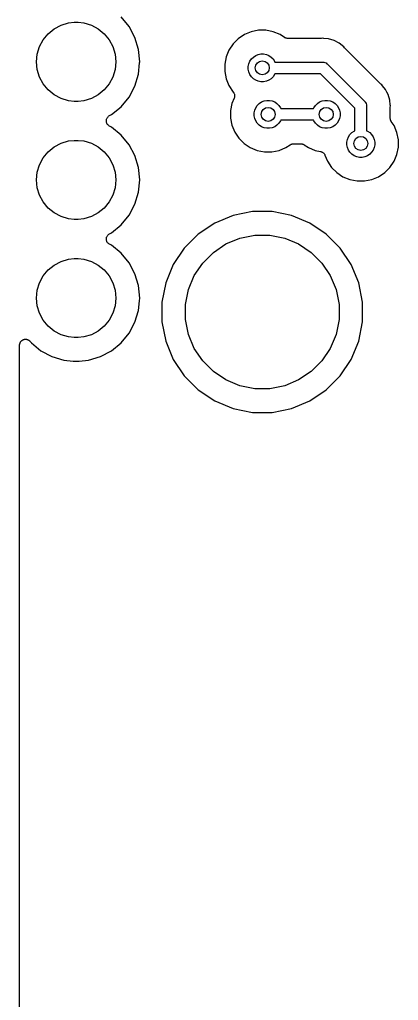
# Model space of a CAD drawing. Extents: x 0.81 to 4.31, y -4.31 to -0.81.
# Drawn here: x 0.808 to 1.129, y -2.138 to -1.308 of the extents above; entities that cross this region are included whole.
import ezdxf

# ---------------------------------------------------------------- set-up
doc = ezdxf.new("R2010")
doc.units = 0
doc.header["$MEASUREMENT"] = 0
doc.layers.add('BLACK', color=7, linetype='CONTINUOUS')

msp = doc.modelspace()

# ---------------------------------------------------------------- linework, layer by layer
at = {"layer": 'BLACK', "linetype": 'CONTINUOUS'}
for p, q in [((0.843431, -1.31224), (0.849739, -1.31033)), ((0.849739, -1.31033), (0.854656, -1.30984)), ((0.854656, -1.30984), (0.857943, -1.30984)), ((0.857943, -1.30984), (0.862859, -1.31033)), ((0.862859, -1.31033), (0.869168, -1.31224)), ((0.900968, -1.31346), (0.894287, -1.30532)), ((0.82834, -1.32463), (0.832522, -1.31953)), ((0.832522, -1.31953), (0.837617, -1.31535)), ((0.837617, -1.31535), (0.843431, -1.31224)), ((0.869168, -1.31224), (0.874981, -1.31535)), ((0.874981, -1.31535), (0.880077, -1.31953)), ((0.880077, -1.31953), (0.884259, -1.32463)), ((0.905933, -1.32275), (0.900968, -1.31346)), ((0.998711, -1.32023), (0.993501, -1.32372)), ((1.0045, -1.31784), (0.998711, -1.32023)), ((1.01065, -1.31661), (1.0045, -1.31784)), ((1.01691, -1.31661), (1.01065, -1.31661)), ((1.02306, -1.31784), (1.01691, -1.31661)), ((1.02885, -1.32023), (1.02306, -1.31784)), ((1.03248, -1.32266), (1.02885, -1.32023)), ((0.825232, -1.33044), (0.82834, -1.32463)), ((0.884259, -1.32463), (0.887366, -1.33044)), ((0.90899, -1.33283), (0.905933, -1.32275)), ((0.98907, -1.32815), (0.985589, -1.33336)), ((0.993501, -1.32372), (0.98907, -1.32815)), ((1.03288, -1.32288), (1.03248, -1.32266)), ((1.03329, -1.3231), (1.03288, -1.32288)), ((1.03331, -1.32311), (1.03329, -1.3231)), ((1.03334, -1.32312), (1.03331, -1.32311)), ((1.03378, -1.32326), (1.03334, -1.32312)), ((1.03422, -1.32339), (1.03378, -1.32326)), ((1.03425, -1.3234), (1.03422, -1.32339)), ((1.03427, -1.32341), (1.03425, -1.3234)), ((1.03473, -1.32345), (1.03427, -1.32341)), ((1.03519, -1.3235), (1.03473, -1.32345)), ((1.03524, -1.3235), (1.03519, -1.3235)), ((1.03525, -1.3235), (1.03524, -1.3235)), ((1.03524, -1.3235), (1.03524, -1.3235)), ((1.03526, -1.3235), (1.03525, -1.3235)), ((1.06349, -1.3235), (1.03526, -1.3235)), ((1.0637, -1.32348), (1.06349, -1.3235)), ((1.06391, -1.32349), (1.0637, -1.32348)), ((1.06398, -1.32348), (1.06391, -1.32349)), ((1.06496, -1.32338), (1.06398, -1.32348)), ((1.06594, -1.32348), (1.06496, -1.32338)), ((1.06985, -1.32386), (1.06594, -1.32348)), ((1.06594, -1.32348), (1.06594, -1.32348)), ((1.07454, -1.32529), (1.06985, -1.32386)), ((1.07887, -1.3276), (1.07454, -1.32529)), ((1.08267, -1.33072), (1.07887, -1.3276)), ((0.822673, -1.34331), (0.823319, -1.33675)), ((0.823319, -1.33675), (0.825232, -1.33044)), ((0.887366, -1.33044), (0.88928, -1.33675)), ((0.88928, -1.33675), (0.889926, -1.34331)), ((0.910022, -1.34331), (0.90899, -1.33283)), ((0.985589, -1.33336), (0.983191, -1.33915)), ((1.01033, -1.33707), (1.01262, -1.33661)), ((1.01262, -1.33661), (1.01494, -1.33661)), ((1.01494, -1.33661), (1.01722, -1.33707)), ((1.08329, -1.33148), (1.08267, -1.33072)), ((1.08344, -1.33163), (1.08329, -1.33148)), ((1.08357, -1.33179), (1.08344, -1.33163)), ((1.08362, -1.33184), (1.08357, -1.33179)), ((1.11374, -1.36196), (1.08362, -1.33184)), ((0.823319, -1.34987), (0.822673, -1.34331)), ((0.889926, -1.34331), (0.88928, -1.34987)), ((0.90899, -1.35379), (0.909924, -1.34431)), ((0.909924, -1.34431), (0.910022, -1.34331)), ((0.983191, -1.33915), (0.981969, -1.34529)), ((1.00197, -1.34726), (1.00242, -1.34498)), ((1.00242, -1.34498), (1.00331, -1.34283)), ((1.00331, -1.34283), (1.00461, -1.3409)), ((1.00461, -1.3409), (1.00625, -1.33925)), ((1.00625, -1.33925), (1.00818, -1.33796)), ((1.00818, -1.33796), (1.01033, -1.33707)), ((1.01722, -1.33707), (1.01937, -1.33796)), ((1.01937, -1.33796), (1.02131, -1.33925)), ((1.02131, -1.33925), (1.02295, -1.3409)), ((1.02295, -1.3409), (1.02425, -1.34283)), ((1.02425, -1.34283), (1.02453, -1.3435)), ((1.02453, -1.3435), (1.06472, -1.3435)), ((1.06472, -1.3435), (1.06496, -1.34348)), ((1.06496, -1.34348), (1.0652, -1.3435)), ((1.0652, -1.3435), (1.0652, -1.3435)), ((1.0652, -1.3435), (1.06593, -1.34358)), ((1.06593, -1.34358), (1.06685, -1.34386)), ((1.06685, -1.34386), (1.06771, -1.34431)), ((1.06771, -1.34431), (1.06846, -1.34493)), ((1.06846, -1.34493), (1.06861, -1.34512)), ((1.06861, -1.34512), (1.10047, -1.37697)), ((0.825232, -1.35618), (0.823319, -1.34987)), ((0.88928, -1.34987), (0.887366, -1.35618)), ((0.981969, -1.34529), (0.981969, -1.35156)), ((0.981969, -1.35156), (0.983191, -1.3577)), ((1.00197, -1.34959), (1.00197, -1.34726)), ((1.00242, -1.35187), (1.00197, -1.34959)), ((1.00331, -1.35402), (1.00242, -1.35187)), ((1.02453, -1.35335), (1.02425, -1.35402)), ((1.06292, -1.35335), (1.02453, -1.35335)), ((1.09224, -1.38266), (1.06292, -1.35335)), ((0.82834, -1.36199), (0.825232, -1.35618)), ((0.887366, -1.35618), (0.884259, -1.36199)), ((0.905933, -1.36387), (0.90899, -1.35379)), ((0.983191, -1.3577), (0.985589, -1.36349)), ((1.00461, -1.35595), (1.00331, -1.35402)), ((1.00625, -1.3576), (1.00461, -1.35595)), ((1.00818, -1.35889), (1.00625, -1.3576)), ((1.01033, -1.35978), (1.00818, -1.35889)), ((1.01262, -1.36024), (1.01033, -1.35978)), ((1.01494, -1.36024), (1.01262, -1.36024)), ((1.01722, -1.35978), (1.01494, -1.36024)), ((1.01937, -1.35889), (1.01722, -1.35978)), ((1.02131, -1.3576), (1.01937, -1.35889)), ((1.02295, -1.35595), (1.02131, -1.3576)), ((1.02425, -1.35402), (1.02295, -1.35595)), ((0.832522, -1.36708), (0.82834, -1.36199)), ((0.837617, -1.37127), (0.832522, -1.36708)), ((0.880077, -1.36708), (0.874981, -1.37127)), ((0.884259, -1.36199), (0.880077, -1.36708)), ((0.900968, -1.37315), (0.905933, -1.36387)), ((0.985589, -1.36349), (0.989194, -1.36889)), ((0.989194, -1.36889), (0.989246, -1.36895)), ((0.989246, -1.36895), (0.989538, -1.36931)), ((0.989538, -1.36931), (0.989549, -1.36933)), ((0.989549, -1.36933), (0.989562, -1.36935)), ((0.989562, -1.36935), (0.989778, -1.36977)), ((0.989778, -1.36977), (0.989995, -1.37018)), ((1.1139, -1.36209), (1.11374, -1.36196)), ((1.11405, -1.36224), (1.1139, -1.36209)), ((1.1141, -1.36229), (1.11405, -1.36224)), ((1.11486, -1.36291), (1.1141, -1.36229)), ((1.11549, -1.36368), (1.11486, -1.36291)), ((1.11798, -1.36671), (1.11549, -1.36368)), ((1.1192, -1.36899), (1.11798, -1.36671)), ((1.1192, -1.369), (1.1192, -1.36899)), ((1.12029, -1.37104), (1.1192, -1.369)), ((0.843431, -1.37437), (0.837617, -1.37127)), ((0.849739, -1.37629), (0.843431, -1.37437)), ((0.854656, -1.37677), (0.849739, -1.37629)), ((0.857943, -1.37677), (0.854656, -1.37677)), ((0.862859, -1.37629), (0.857943, -1.37677)), ((0.869168, -1.37437), (0.862859, -1.37629)), ((0.874981, -1.37127), (0.869168, -1.37437)), ((0.894287, -1.3813), (0.900968, -1.37315)), ((0.989988, -1.37399), (0.988112, -1.37852)), ((0.990125, -1.37354), (0.989988, -1.37399)), ((0.989995, -1.37018), (0.990001, -1.3702)), ((0.990001, -1.3702), (0.990011, -1.37022)), ((0.990011, -1.37022), (0.990141, -1.37066)), ((0.990263, -1.3731), (0.990125, -1.37354)), ((0.990141, -1.37066), (0.990276, -1.37111)), ((0.990266, -1.37307), (0.990263, -1.3731)), ((0.990272, -1.37305), (0.990266, -1.37307)), ((0.990318, -1.37259), (0.990272, -1.37305)), ((0.990276, -1.37111), (0.990278, -1.37113)), ((0.990278, -1.37113), (0.990284, -1.37115)), ((0.990284, -1.37115), (0.990324, -1.37162)), ((0.990369, -1.37213), (0.990318, -1.37259)), ((0.990324, -1.37162), (0.990369, -1.37208)), ((0.990369, -1.37208), (0.990367, -1.3721)), ((0.990367, -1.3721), (0.990369, -1.37213)), ((1.01117, -1.37862), (1.01311, -1.37733)), ((1.01311, -1.37733), (1.01526, -1.37644)), ((1.01526, -1.37644), (1.01754, -1.37598)), ((1.01754, -1.37598), (1.01986, -1.37598)), ((1.01986, -1.37598), (1.02215, -1.37644)), ((1.02215, -1.37644), (1.0243, -1.37733)), ((1.0243, -1.37733), (1.02623, -1.37862)), ((1.06038, -1.37862), (1.06232, -1.37733)), ((1.06232, -1.37733), (1.06447, -1.37644)), ((1.06447, -1.37644), (1.06675, -1.37598)), ((1.06675, -1.37598), (1.06908, -1.37598)), ((1.06908, -1.37598), (1.07136, -1.37644)), ((1.07136, -1.37644), (1.07351, -1.37733)), ((1.07351, -1.37733), (1.07544, -1.37862)), ((1.10047, -1.37697), (1.10065, -1.37712)), ((1.10065, -1.37712), (1.10081, -1.37731)), ((1.10081, -1.37731), (1.10127, -1.37787)), ((1.10127, -1.37787), (1.10165, -1.3786)), ((1.12172, -1.37574), (1.12029, -1.37104)), ((1.1221, -1.37964), (1.12172, -1.37574)), ((0.886146, -1.38798), (0.894287, -1.3813)), ((0.988112, -1.37852), (0.98689, -1.38466)), ((0.98689, -1.38466), (0.98689, -1.39093)), ((1.00689, -1.38663), (1.00734, -1.38435)), ((1.00689, -1.38896), (1.00689, -1.38663)), ((1.00734, -1.38435), (1.00823, -1.3822)), ((1.00823, -1.3822), (1.00953, -1.38027)), ((1.00953, -1.38027), (1.01117, -1.37862)), ((1.02623, -1.37862), (1.02788, -1.38027)), ((1.02788, -1.38027), (1.02917, -1.3822)), ((1.02917, -1.3822), (1.02945, -1.38287)), ((1.02945, -1.38287), (1.05717, -1.38287)), ((1.05717, -1.38287), (1.05745, -1.3822)), ((1.05745, -1.3822), (1.05874, -1.38027)), ((1.05874, -1.38027), (1.06038, -1.37862)), ((1.07544, -1.37862), (1.07709, -1.38027)), ((1.07709, -1.38027), (1.07838, -1.3822)), ((1.07838, -1.3822), (1.07927, -1.38435)), ((1.07927, -1.38435), (1.07972, -1.38663)), ((1.07972, -1.38663), (1.07972, -1.38896)), ((1.09224, -1.40166), (1.09224, -1.38266)), ((1.10165, -1.3786), (1.10173, -1.37873)), ((1.10173, -1.37873), (1.10201, -1.37966)), ((1.10201, -1.37966), (1.10208, -1.38038)), ((1.10208, -1.38038), (1.10208, -1.38038)), ((1.10208, -1.38038), (1.1021, -1.38062)), ((1.1021, -1.38062), (1.10208, -1.38086)), ((1.10208, -1.38086), (1.10208, -1.40166)), ((1.12208, -1.38202), (1.1221, -1.38181)), ((1.12208, -1.38209), (1.12208, -1.38202)), ((1.12208, -1.39092), (1.12208, -1.38209)), ((1.1222, -1.38062), (1.1221, -1.37964)), ((1.1221, -1.37964), (1.1221, -1.37964)), ((1.1221, -1.3816), (1.1222, -1.38062)), ((1.1221, -1.38181), (1.1221, -1.3816)), ((0.881799, -1.39375), (0.881804, -1.39327)), ((0.881801, -1.39376), (0.881799, -1.39375)), ((0.881801, -1.39377), (0.881801, -1.39376)), ((0.881892, -1.39424), (0.881801, -1.39377)), ((0.881804, -1.39327), (0.881806, -1.3928)), ((0.881806, -1.3928), (0.881808, -1.39278)), ((0.881808, -1.39277), (0.881905, -1.39231)), ((0.881808, -1.39278), (0.881808, -1.39277)), ((0.88198, -1.39471), (0.881892, -1.39424)), ((0.881905, -1.39231), (0.882, -1.39184)), ((0.881984, -1.39472), (0.88198, -1.39471)), ((0.881986, -1.39473), (0.881984, -1.39472)), ((0.882166, -1.39517), (0.881986, -1.39473)), ((0.882, -1.39184), (0.882005, -1.39183)), ((0.882005, -1.39183), (0.882007, -1.39182)), ((0.882007, -1.39182), (0.882191, -1.39138)), ((0.882191, -1.39138), (0.882376, -1.39094)), ((0.882376, -1.39094), (0.882383, -1.39093)), ((0.882383, -1.39093), (0.882387, -1.39092)), ((0.882387, -1.39092), (0.882654, -1.39053)), ((0.882654, -1.39053), (0.88292, -1.39013)), ((0.88292, -1.39013), (0.882928, -1.39012)), ((0.882928, -1.39012), (0.882934, -1.39011)), ((0.882934, -1.39011), (0.883275, -1.38978)), ((0.883275, -1.38978), (0.883611, -1.38944)), ((0.883611, -1.38944), (0.88362, -1.38943)), ((0.88362, -1.38943), (0.883628, -1.38943)), ((0.883628, -1.38943), (0.884027, -1.38916)), ((0.884027, -1.38916), (0.884423, -1.3889)), ((0.884423, -1.3889), (0.886146, -1.38798)), ((0.98689, -1.39093), (0.988112, -1.39707)), ((1.00734, -1.39124), (1.00689, -1.38896)), ((1.00823, -1.39339), (1.00734, -1.39124)), ((1.00953, -1.39532), (1.00823, -1.39339)), ((1.02917, -1.39339), (1.02788, -1.39532)), ((1.02945, -1.39272), (1.02917, -1.39339)), ((1.05717, -1.39272), (1.02945, -1.39272)), ((1.05745, -1.39339), (1.05717, -1.39272)), ((1.05874, -1.39532), (1.05745, -1.39339)), ((1.07838, -1.39339), (1.07709, -1.39532)), ((1.07927, -1.39124), (1.07838, -1.39339)), ((1.07972, -1.38896), (1.07927, -1.39124)), ((1.12212, -1.39138), (1.12208, -1.39092)), ((1.12216, -1.39184), (1.12212, -1.39138)), ((1.12217, -1.39187), (1.12216, -1.39184)), ((1.12217, -1.39189), (1.12217, -1.39187)), ((1.12231, -1.39233), (1.12217, -1.39189)), ((1.12243, -1.39278), (1.12231, -1.39233)), ((1.12245, -1.3928), (1.12243, -1.39278)), ((1.12246, -1.39283), (1.12245, -1.3928)), ((1.12267, -1.39323), (1.12246, -1.39283)), ((1.12288, -1.39364), (1.12267, -1.39323)), ((1.12291, -1.39369), (1.12288, -1.39364)), ((1.12292, -1.3937), (1.12291, -1.39369)), ((1.12291, -1.39369), (1.12291, -1.39369)), ((1.12291, -1.39369), (1.12291, -1.39369)), ((1.12535, -1.39733), (1.12292, -1.3937)), ((0.882344, -1.39561), (0.882166, -1.39517)), ((0.88235, -1.39562), (0.882344, -1.39561)), ((0.882354, -1.39563), (0.88235, -1.39562)), ((0.882615, -1.39603), (0.882354, -1.39563)), ((0.882876, -1.39643), (0.882615, -1.39603)), ((0.882884, -1.39644), (0.882876, -1.39643)), ((0.88289, -1.39645), (0.882884, -1.39644)), ((0.883219, -1.39678), (0.88289, -1.39645)), ((0.883558, -1.39713), (0.883219, -1.39678)), ((0.883567, -1.39714), (0.883558, -1.39713)), ((0.883574, -1.39714), (0.883567, -1.39714)), ((0.883962, -1.39741), (0.883574, -1.39714)), ((0.884362, -1.39768), (0.883962, -1.39741)), ((0.88438, -1.39769), (0.884362, -1.39768)), ((0.884381, -1.39769), (0.88438, -1.39769)), ((0.884382, -1.39769), (0.884381, -1.39769)), ((0.884423, -1.39772), (0.884382, -1.39769)), ((0.886146, -1.39864), (0.884423, -1.39772)), ((0.894287, -1.40532), (0.886146, -1.39864)), ((0.988112, -1.39707), (0.99051, -1.40286)), ((0.99051, -1.40286), (0.993991, -1.40807)), ((1.01117, -1.39697), (1.00953, -1.39532)), ((1.01311, -1.39826), (1.01117, -1.39697)), ((1.01526, -1.39915), (1.01311, -1.39826)), ((1.01754, -1.39961), (1.01526, -1.39915)), ((1.01986, -1.39961), (1.01754, -1.39961)), ((1.02215, -1.39915), (1.01986, -1.39961)), ((1.0243, -1.39826), (1.02215, -1.39915)), ((1.02623, -1.39697), (1.0243, -1.39826)), ((1.02788, -1.39532), (1.02623, -1.39697)), ((1.06038, -1.39697), (1.05874, -1.39532)), ((1.06232, -1.39826), (1.06038, -1.39697)), ((1.06447, -1.39915), (1.06232, -1.39826)), ((1.06675, -1.39961), (1.06447, -1.39915)), ((1.06908, -1.39961), (1.06675, -1.39961)), ((1.07136, -1.39915), (1.06908, -1.39961)), ((1.07351, -1.39826), (1.07136, -1.39915)), ((1.07544, -1.39697), (1.07351, -1.39826)), ((1.07709, -1.39532), (1.07544, -1.39697)), ((1.08798, -1.40487), (1.08963, -1.40323)), ((1.08963, -1.40323), (1.09156, -1.40193)), ((1.09156, -1.40193), (1.09224, -1.40166)), ((1.10208, -1.40166), (1.10275, -1.40193)), ((1.10275, -1.40193), (1.10469, -1.40323)), ((1.10469, -1.40323), (1.10633, -1.40487)), ((1.12775, -1.40312), (1.12535, -1.39733)), ((1.12897, -1.40927), (1.12775, -1.40312)), ((0.843431, -1.41224), (0.849739, -1.41033)), ((0.849739, -1.41033), (0.854656, -1.40984)), ((0.854656, -1.40984), (0.857943, -1.40984)), ((0.857943, -1.40984), (0.862859, -1.41033)), ((0.862859, -1.41033), (0.869168, -1.41224)), ((0.900968, -1.41346), (0.894287, -1.40532)), ((0.993991, -1.40807), (0.998422, -1.4125)), ((1.08535, -1.41124), (1.0858, -1.40896)), ((1.08535, -1.41356), (1.08535, -1.41124)), ((1.0858, -1.40896), (1.08669, -1.40681)), ((1.08669, -1.40681), (1.08798, -1.40487)), ((1.10633, -1.40487), (1.10762, -1.40681)), ((1.10762, -1.40681), (1.10851, -1.40896)), ((1.10851, -1.40896), (1.10897, -1.41124)), ((1.10897, -1.41124), (1.10897, -1.41356)), ((1.12897, -1.41553), (1.12897, -1.40927)), ((0.82834, -1.42463), (0.832522, -1.41953)), ((0.832522, -1.41953), (0.837617, -1.41535)), ((0.837617, -1.41535), (0.843431, -1.41224)), ((0.869168, -1.41224), (0.874981, -1.41535)), ((0.874981, -1.41535), (0.880077, -1.41953)), ((0.880077, -1.41953), (0.884259, -1.42463)), ((0.905933, -1.42275), (0.900968, -1.41346)), ((0.998422, -1.4125), (1.00363, -1.41599)), ((1.00363, -1.41599), (1.00942, -1.41838)), ((1.00942, -1.41838), (1.01557, -1.41961)), ((1.01557, -1.41961), (1.02183, -1.41961)), ((1.02183, -1.41961), (1.02798, -1.41838)), ((1.02798, -1.41838), (1.03377, -1.41599)), ((1.03377, -1.41599), (1.0374, -1.41356)), ((1.0374, -1.41356), (1.03741, -1.41355)), ((1.03741, -1.41355), (1.03746, -1.41352)), ((1.03741, -1.41355), (1.03741, -1.41355)), ((1.03741, -1.41355), (1.03741, -1.41355)), ((1.03746, -1.41352), (1.03787, -1.41331)), ((1.03787, -1.41331), (1.03827, -1.41309)), ((1.03827, -1.41309), (1.0383, -1.41309)), ((1.0383, -1.41309), (1.03833, -1.41307)), ((1.03833, -1.41307), (1.03877, -1.41294)), ((1.03877, -1.41294), (1.03921, -1.41281)), ((1.03921, -1.41281), (1.03924, -1.41281)), ((1.03924, -1.41281), (1.03926, -1.4128)), ((1.03926, -1.4128), (1.03972, -1.41276)), ((1.03972, -1.41276), (1.04018, -1.41272)), ((1.04018, -1.41272), (1.04644, -1.41272)), ((1.04644, -1.41272), (1.04645, -1.41272)), ((1.04645, -1.41272), (1.04645, -1.41272)), ((1.04645, -1.41272), (1.04645, -1.41272)), ((1.04645, -1.41272), (1.04651, -1.41272)), ((1.04651, -1.41272), (1.04696, -1.41277)), ((1.04696, -1.41277), (1.04742, -1.41281)), ((1.04742, -1.41281), (1.04745, -1.41282)), ((1.04745, -1.41282), (1.04748, -1.41283)), ((1.04748, -1.41283), (1.04791, -1.41297)), ((1.04791, -1.41297), (1.04835, -1.4131)), ((1.04835, -1.4131), (1.04838, -1.41311)), ((1.04838, -1.41311), (1.04841, -1.41312)), ((1.04841, -1.41312), (1.04881, -1.41334)), ((1.04881, -1.41334), (1.04921, -1.41356)), ((1.04921, -1.41356), (1.05285, -1.41599)), ((1.05285, -1.41599), (1.05863, -1.41838)), ((1.05863, -1.41838), (1.06317, -1.41929)), ((1.06317, -1.41929), (1.06319, -1.41929)), ((1.06319, -1.41929), (1.06319, -1.41929)), ((1.06319, -1.41929), (1.06319, -1.41929)), ((1.06319, -1.41929), (1.06324, -1.4193)), ((1.06324, -1.4193), (1.06368, -1.41944)), ((1.06368, -1.41944), (1.06413, -1.41958)), ((1.06413, -1.41958), (1.06415, -1.41959)), ((1.06415, -1.41959), (1.06417, -1.4196)), ((1.06417, -1.4196), (1.06458, -1.41982)), ((1.06458, -1.41982), (1.06498, -1.42004)), ((1.0858, -1.41585), (1.08535, -1.41356)), ((1.08669, -1.418), (1.0858, -1.41585)), ((1.08798, -1.41993), (1.08669, -1.418)), ((1.10762, -1.418), (1.10633, -1.41993)), ((1.10851, -1.41585), (1.10762, -1.418)), ((1.10897, -1.41356), (1.10851, -1.41585)), ((1.12775, -1.42168), (1.12897, -1.41553)), ((0.825232, -1.43044), (0.82834, -1.42463)), ((0.884259, -1.42463), (0.887366, -1.43044)), ((0.90899, -1.43283), (0.905933, -1.42275)), ((1.06498, -1.42004), (1.065, -1.42006)), ((1.065, -1.42006), (1.06502, -1.42007)), ((1.06502, -1.42007), (1.06538, -1.42037)), ((1.06538, -1.42037), (1.06574, -1.42066)), ((1.06574, -1.42066), (1.06575, -1.42068)), ((1.06575, -1.42068), (1.06577, -1.42069)), ((1.06577, -1.42069), (1.06606, -1.42106)), ((1.06606, -1.42106), (1.06636, -1.42142)), ((1.06636, -1.42142), (1.06637, -1.42144)), ((1.06637, -1.42144), (1.06638, -1.42146)), ((1.06638, -1.42146), (1.0666, -1.42187)), ((1.0666, -1.42187), (1.06682, -1.42228)), ((1.06682, -1.42228), (1.06897, -1.42747)), ((1.06897, -1.42747), (1.07245, -1.43268)), ((1.08963, -1.42158), (1.08798, -1.41993)), ((1.09156, -1.42287), (1.08963, -1.42158)), ((1.09371, -1.42376), (1.09156, -1.42287)), ((1.09599, -1.42421), (1.09371, -1.42376)), ((1.09832, -1.42421), (1.09599, -1.42421)), ((1.1006, -1.42376), (1.09832, -1.42421)), ((1.10275, -1.42287), (1.1006, -1.42376)), ((1.10469, -1.42158), (1.10275, -1.42287)), ((1.10633, -1.41993), (1.10469, -1.42158)), ((1.12187, -1.43268), (1.12535, -1.42747)), ((1.12535, -1.42747), (1.12775, -1.42168)), ((0.823319, -1.43675), (0.825232, -1.43044)), ((0.887366, -1.43044), (0.88928, -1.43675)), ((0.910022, -1.44331), (0.90899, -1.43283)), ((1.07245, -1.43268), (1.07688, -1.43711)), ((1.11744, -1.43711), (1.12187, -1.43268)), ((0.822673, -1.44331), (0.823319, -1.43675)), ((0.823319, -1.44987), (0.822673, -1.44331)), ((0.88928, -1.43675), (0.889926, -1.44331)), ((0.889926, -1.44331), (0.88928, -1.44987)), ((0.90899, -1.45379), (0.910022, -1.44331)), ((1.07688, -1.43711), (1.08209, -1.44059)), ((1.08209, -1.44059), (1.08788, -1.44299)), ((1.08788, -1.44299), (1.09402, -1.44421)), ((1.09402, -1.44421), (1.10029, -1.44421)), ((1.10029, -1.44421), (1.10644, -1.44299)), ((1.10644, -1.44299), (1.11223, -1.44059)), ((1.11223, -1.44059), (1.11744, -1.43711)), ((0.825232, -1.45618), (0.823319, -1.44987)), ((0.88928, -1.44987), (0.887366, -1.45618)), ((0.82834, -1.46199), (0.825232, -1.45618)), ((0.887366, -1.45618), (0.884259, -1.46199)), ((0.905933, -1.46387), (0.90899, -1.45379)), ((0.832522, -1.46708), (0.82834, -1.46199)), ((0.837617, -1.47127), (0.832522, -1.46708)), ((0.880077, -1.46708), (0.874981, -1.47127)), ((0.884259, -1.46199), (0.880077, -1.46708)), ((0.900968, -1.47315), (0.905933, -1.46387)), ((0.843431, -1.47437), (0.837617, -1.47127)), ((0.849739, -1.47629), (0.843431, -1.47437)), ((0.854656, -1.47677), (0.849739, -1.47629)), ((0.857943, -1.47677), (0.854656, -1.47677)), ((0.862859, -1.47629), (0.857943, -1.47677)), ((0.869168, -1.47437), (0.862859, -1.47629)), ((0.874981, -1.47127), (0.869168, -1.47437)), ((0.894287, -1.4813), (0.900968, -1.47315)), ((0.988997, -1.47342), (0.973536, -1.47983)), ((1.00541, -1.47016), (0.988997, -1.47342)), ((1.02215, -1.47016), (1.00541, -1.47016)), ((1.03856, -1.47342), (1.02215, -1.47016)), ((1.05402, -1.47983), (1.03856, -1.47342)), ((0.886146, -1.48798), (0.894287, -1.4813)), ((0.973536, -1.47983), (0.95962, -1.48912)), ((1.06794, -1.48912), (1.05402, -1.47983)), ((0.881799, -1.49375), (0.881804, -1.49327)), ((0.881801, -1.49376), (0.881799, -1.49375)), ((0.881801, -1.49377), (0.881801, -1.49376)), ((0.881891, -1.49424), (0.881801, -1.49377)), ((0.881804, -1.49327), (0.881806, -1.4928)), ((0.881806, -1.4928), (0.881808, -1.49278)), ((0.881808, -1.49277), (0.881905, -1.49231)), ((0.881808, -1.49278), (0.881808, -1.49277)), ((0.88198, -1.49471), (0.881891, -1.49424)), ((0.881905, -1.49231), (0.882, -1.49184)), ((0.882, -1.49184), (0.882005, -1.49183)), ((0.882005, -1.49183), (0.882007, -1.49182)), ((0.882007, -1.49182), (0.882191, -1.49138)), ((0.882191, -1.49138), (0.882376, -1.49094)), ((0.882376, -1.49094), (0.882383, -1.49093)), ((0.882383, -1.49093), (0.882387, -1.49092)), ((0.882387, -1.49092), (0.882653, -1.49053)), ((0.882653, -1.49053), (0.88292, -1.49013)), ((0.88292, -1.49013), (0.882928, -1.49012)), ((0.882928, -1.49012), (0.882934, -1.49011)), ((0.882934, -1.49011), (0.883275, -1.48978)), ((0.883275, -1.48978), (0.883611, -1.48944)), ((0.883611, -1.48944), (0.88362, -1.48943)), ((0.88362, -1.48943), (0.883628, -1.48943)), ((0.883628, -1.48943), (0.884027, -1.48916)), ((0.884027, -1.48916), (0.884423, -1.4889)), ((0.884423, -1.4889), (0.886146, -1.48798)), ((0.95962, -1.48912), (0.947786, -1.50096)), ((0.983009, -1.49755), (0.994831, -1.49265)), ((0.994831, -1.49265), (1.00738, -1.49016)), ((1.00738, -1.49016), (1.02018, -1.49016)), ((1.02018, -1.49016), (1.03273, -1.49265)), ((1.03273, -1.49265), (1.04455, -1.49755)), ((1.07977, -1.50096), (1.06794, -1.48912)), ((0.881984, -1.49472), (0.88198, -1.49471)), ((0.881986, -1.49473), (0.881984, -1.49472)), ((0.882166, -1.49517), (0.881986, -1.49473)), ((0.882344, -1.49561), (0.882166, -1.49517)), ((0.88235, -1.49562), (0.882344, -1.49561)), ((0.882354, -1.49563), (0.88235, -1.49562)), ((0.882615, -1.49603), (0.882354, -1.49563)), ((0.882876, -1.49643), (0.882615, -1.49603)), ((0.882884, -1.49644), (0.882876, -1.49643)), ((0.88289, -1.49645), (0.882884, -1.49644)), ((0.883219, -1.49678), (0.88289, -1.49645)), ((0.883558, -1.49713), (0.883219, -1.49678)), ((0.883567, -1.49714), (0.883558, -1.49713)), ((0.883574, -1.49714), (0.883567, -1.49714)), ((0.883962, -1.49741), (0.883574, -1.49714)), ((0.884362, -1.49768), (0.883962, -1.49741)), ((0.88438, -1.49769), (0.884362, -1.49768)), ((0.884381, -1.49769), (0.88438, -1.49769)), ((0.884382, -1.49769), (0.884381, -1.49769)), ((0.884423, -1.49772), (0.884382, -1.49769)), ((0.886146, -1.49864), (0.884423, -1.49772)), ((0.894287, -1.50532), (0.886146, -1.49864)), ((0.947786, -1.50096), (0.938488, -1.51487)), ((0.97237, -1.50466), (0.983009, -1.49755)), ((1.04455, -1.49755), (1.05519, -1.50466)), ((1.08907, -1.51487), (1.07977, -1.50096)), ((0.843431, -1.51224), (0.849739, -1.51033)), ((0.849739, -1.51033), (0.854656, -1.50984)), ((0.854656, -1.50984), (0.857943, -1.50984)), ((0.857943, -1.50984), (0.862859, -1.51033)), ((0.862859, -1.51033), (0.869168, -1.51224)), ((0.900968, -1.51346), (0.894287, -1.50532)), ((0.963321, -1.51371), (0.97237, -1.50466)), ((1.05519, -1.50466), (1.06424, -1.51371)), ((0.82834, -1.52463), (0.832522, -1.51953)), ((0.832522, -1.51953), (0.837617, -1.51535)), ((0.837617, -1.51535), (0.843431, -1.51224)), ((0.869168, -1.51224), (0.874981, -1.51535)), ((0.874981, -1.51535), (0.880077, -1.51953)), ((0.880077, -1.51953), (0.884259, -1.52463)), ((0.905933, -1.52275), (0.900968, -1.51346)), ((0.938488, -1.51487), (0.932084, -1.53034)), ((0.956212, -1.52435), (0.963321, -1.51371)), ((1.06424, -1.51371), (1.07135, -1.52435)), ((1.09548, -1.53034), (1.08907, -1.51487)), ((0.825232, -1.53044), (0.82834, -1.52463)), ((0.884259, -1.52463), (0.887366, -1.53044)), ((0.90899, -1.53283), (0.905933, -1.52275)), ((0.951315, -1.53617), (0.956212, -1.52435)), ((1.07135, -1.52435), (1.07624, -1.53617)), ((0.823319, -1.53675), (0.825232, -1.53044)), ((0.887366, -1.53044), (0.88928, -1.53675)), ((0.910022, -1.54331), (0.90899, -1.53283)), ((0.932084, -1.53034), (0.928819, -1.54675)), ((1.09874, -1.54675), (1.09548, -1.53034)), ((0.822673, -1.54331), (0.823319, -1.53675)), ((0.823319, -1.54987), (0.822673, -1.54331)), ((0.88928, -1.53675), (0.889926, -1.54331)), ((0.889926, -1.54331), (0.88928, -1.54987)), ((0.90978, -1.54577), (0.910022, -1.54331)), ((0.948819, -1.54872), (0.951315, -1.53617)), ((1.07624, -1.53617), (1.07874, -1.54872)), ((0.825232, -1.55618), (0.823319, -1.54987)), ((0.88928, -1.54987), (0.887366, -1.55618)), ((0.90899, -1.55379), (0.90978, -1.54577)), ((0.90978, -1.54577), (0.90978, -1.54577)), ((0.928819, -1.54675), (0.928819, -1.56349)), ((0.948819, -1.56152), (0.948819, -1.54872)), ((1.07874, -1.54872), (1.07874, -1.56152)), ((1.09874, -1.56349), (1.09874, -1.54675)), ((0.82834, -1.56199), (0.825232, -1.55618)), ((0.887366, -1.55618), (0.884259, -1.56199)), ((0.905933, -1.56387), (0.90899, -1.55379)), ((0.832522, -1.56708), (0.82834, -1.56199)), ((0.837617, -1.57127), (0.832522, -1.56708)), ((0.880077, -1.56708), (0.874981, -1.57127)), ((0.884259, -1.56199), (0.880077, -1.56708)), ((0.900968, -1.57315), (0.905933, -1.56387)), ((0.928819, -1.56349), (0.932084, -1.5799)), ((0.951315, -1.57407), (0.948819, -1.56152)), ((1.07874, -1.56152), (1.07624, -1.57407)), ((1.09548, -1.5799), (1.09874, -1.56349)), ((0.843431, -1.57437), (0.837617, -1.57127)), ((0.849739, -1.57629), (0.843431, -1.57437)), ((0.854656, -1.57677), (0.849739, -1.57629)), ((0.857943, -1.57677), (0.854656, -1.57677)), ((0.862859, -1.57629), (0.857943, -1.57677)), ((0.869168, -1.57437), (0.862859, -1.57629)), ((0.874981, -1.57127), (0.869168, -1.57437)), ((0.894287, -1.5813), (0.900968, -1.57315)), ((0.956212, -1.58589), (0.951315, -1.57407)), ((1.07624, -1.57407), (1.07135, -1.58589)), ((0.808386, -1.58311), (0.808413, -1.58287)), ((0.808386, -1.58318), (0.808386, -1.58311)), ((0.808386, -3.51808), (0.808386, -1.58318)), ((0.808413, -1.58287), (0.808415, -1.58263)), ((0.808415, -1.58263), (0.808467, -1.58239)), ((0.808467, -1.58239), (0.808495, -1.58214)), ((0.808495, -1.58214), (0.808567, -1.58191)), ((0.808567, -1.58191), (0.808615, -1.58168)), ((0.808615, -1.58168), (0.808714, -1.58145)), ((0.808714, -1.58145), (0.80879, -1.58121)), ((0.80879, -1.58121), (0.808904, -1.581)), ((0.808904, -1.581), (0.808997, -1.58078)), ((0.808997, -1.58078), (0.809139, -1.58057)), ((0.809139, -1.58057), (0.80926, -1.58035)), ((0.80926, -1.58035), (0.809413, -1.58017)), ((0.809413, -1.58017), (0.809546, -1.57997)), ((0.809546, -1.57997), (0.809725, -1.5798)), ((0.809725, -1.5798), (0.809888, -1.5796)), ((0.809888, -1.5796), (0.810072, -1.57945)), ((0.810072, -1.57945), (0.810241, -1.57929)), ((0.810241, -1.57929), (0.810451, -1.57915)), ((0.810451, -1.57915), (0.810648, -1.57899)), ((0.810648, -1.57899), (0.810858, -1.57888)), ((0.810858, -1.57888), (0.811056, -1.57875)), ((0.811056, -1.57875), (0.811289, -1.57866)), ((0.811289, -1.57866), (0.811513, -1.57854)), ((0.811513, -1.57854), (0.81174, -1.57847)), ((0.81174, -1.57847), (0.811959, -1.57838)), ((0.811959, -1.57838), (0.812207, -1.57833)), ((0.812207, -1.57833), (0.812449, -1.57826)), ((0.812449, -1.57826), (0.812685, -1.57824)), ((0.812685, -1.57824), (0.812917, -1.5782)), ((0.812917, -1.5782), (0.813169, -1.5782)), ((0.813169, -1.5782), (0.813421, -1.57818)), ((0.813421, -1.57818), (0.813657, -1.5782)), ((0.813657, -1.5782), (0.813893, -1.5782)), ((0.813893, -1.5782), (0.81414, -1.57825)), ((0.81414, -1.57825), (0.814391, -1.57828)), ((0.814391, -1.57828), (0.814617, -1.57835)), ((0.814617, -1.57835), (0.81485, -1.57839)), ((0.81485, -1.57839), (0.815083, -1.57849)), ((0.815083, -1.57849), (0.815323, -1.57857)), ((0.815323, -1.57857), (0.815532, -1.57868)), ((0.815532, -1.57868), (0.81575, -1.57877)), ((0.81575, -1.57877), (0.81596, -1.57891)), ((0.81596, -1.57891), (0.816182, -1.57903)), ((0.816182, -1.57903), (0.816364, -1.57918)), ((0.816364, -1.57918), (0.816561, -1.57931)), ((0.816561, -1.57931), (0.816739, -1.57949)), ((0.816739, -1.57949), (0.816934, -1.57965)), ((0.816934, -1.57965), (0.817083, -1.57984)), ((0.817083, -1.57984), (0.817251, -1.58)), ((0.817251, -1.58), (0.818311, -1.5813)), ((0.818311, -1.5813), (0.826452, -1.58798)), ((0.886146, -1.58798), (0.894287, -1.5813)), ((0.932084, -1.5799), (0.938488, -1.59536)), ((0.963321, -1.59653), (0.956212, -1.58589)), ((1.07135, -1.58589), (1.06424, -1.59653)), ((1.08907, -1.59536), (1.09548, -1.5799)), ((0.826452, -1.58798), (0.83574, -1.59294)), ((0.83574, -1.59294), (0.845818, -1.596)), ((0.86678, -1.596), (0.876858, -1.59294)), ((0.876858, -1.59294), (0.886146, -1.58798)), ((0.845818, -1.596), (0.853673, -1.59677)), ((0.853673, -1.59677), (0.858926, -1.59677)), ((0.858926, -1.59677), (0.86678, -1.596)), ((0.938488, -1.59536), (0.947786, -1.60928)), ((0.97237, -1.60558), (0.963321, -1.59653)), ((1.06424, -1.59653), (1.05519, -1.60558)), ((1.07977, -1.60928), (1.08907, -1.59536)), ((0.947786, -1.60928), (0.95962, -1.62111)), ((0.983009, -1.61269), (0.97237, -1.60558)), ((1.05519, -1.60558), (1.04455, -1.61269)), ((1.06794, -1.62111), (1.07977, -1.60928)), ((0.994831, -1.61758), (0.983009, -1.61269)), ((1.00738, -1.62008), (0.994831, -1.61758)), ((1.03273, -1.61758), (1.02018, -1.62008)), ((1.04455, -1.61269), (1.03273, -1.61758)), ((0.95962, -1.62111), (0.973536, -1.63041)), ((1.02018, -1.62008), (1.00738, -1.62008)), ((1.05402, -1.63041), (1.06794, -1.62111)), ((0.973536, -1.63041), (0.988997, -1.63681)), ((1.03856, -1.63681), (1.05402, -1.63041)), ((0.988997, -1.63681), (1.00541, -1.64008)), ((1.00541, -1.64008), (1.02215, -1.64008)), ((1.02215, -1.64008), (1.03856, -1.63681))]:
    msp.add_line(p, q, dxfattribs=at)
at = {"layer": 'BLACK'}
for centre in [(1.01378, -1.34843), (1.0187, -1.3878), (1.06791, -1.3878), (1.09716, -1.4124)]:
    msp.add_circle(centre, 0.005906, dxfattribs=at)

doc.saveas('drawing.dxf')
